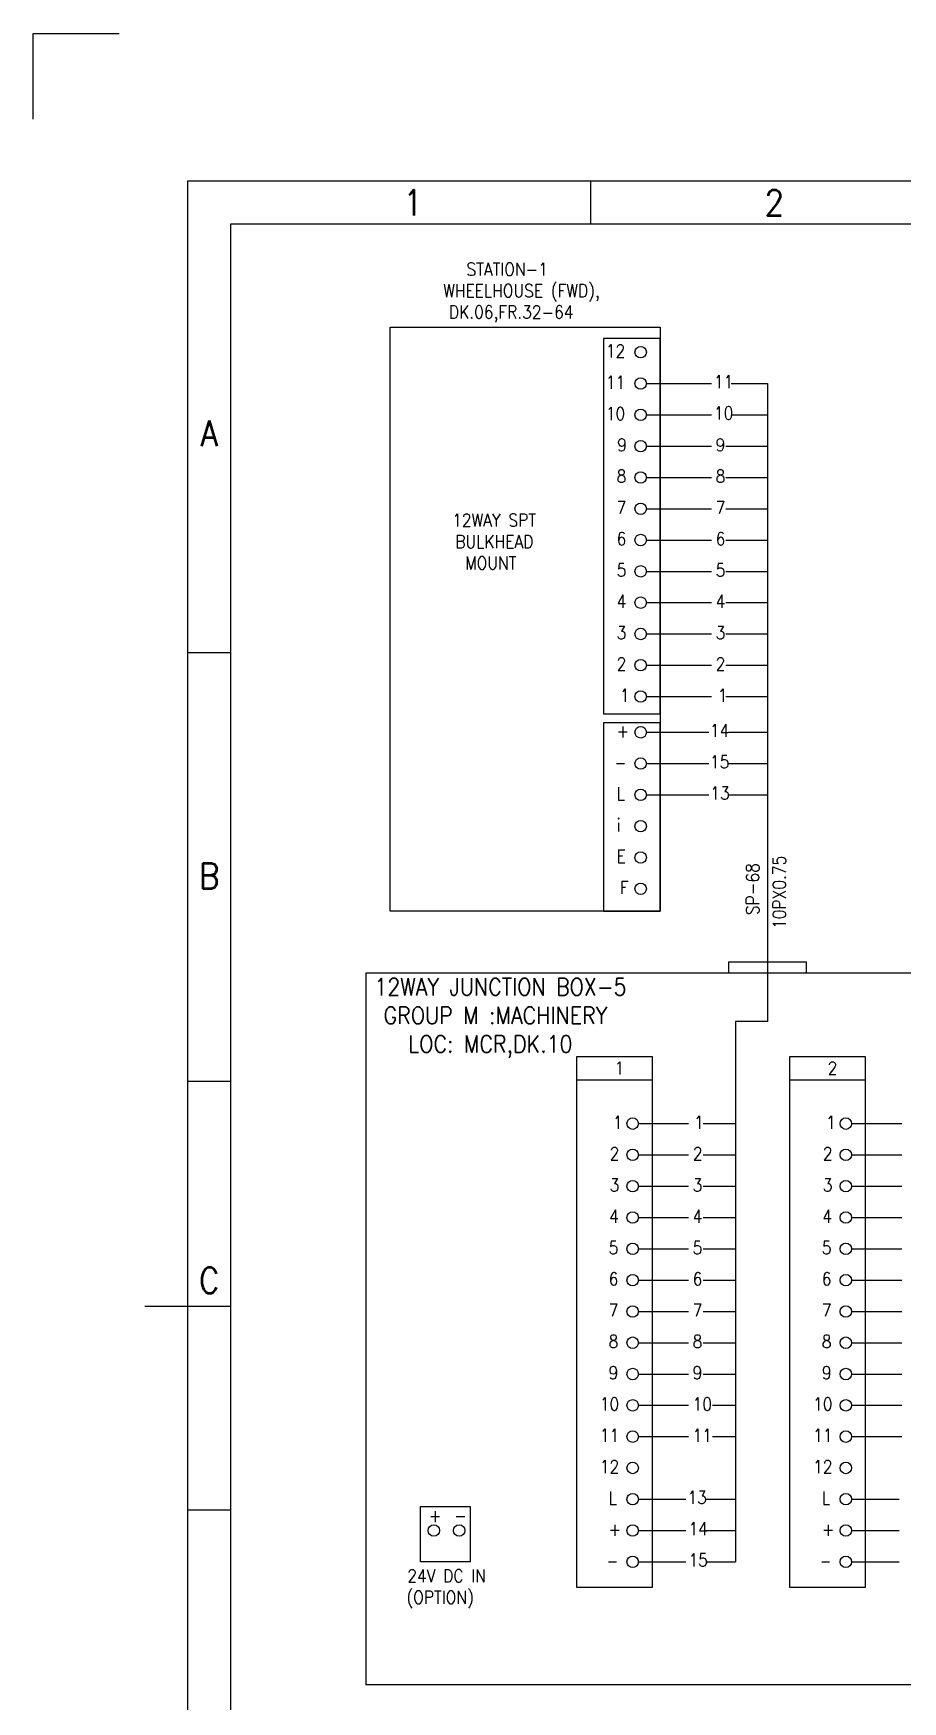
# Model space of a CAD drawing. Header units: inches. Extents: x 36 to 5114, y 9 to 306.
# Drawn here: x 2365.2 to 2466.7, y 111.5 to 306.1 of the extents above; entities that cross this region are included whole.
import ezdxf
from ezdxf.enums import TextEntityAlignment as Align

# ---------------------------------------------------------------- set-up
doc = ezdxf.new("R2010")
doc.units = ezdxf.units.IN
doc.header["$MEASUREMENT"] = 0
doc.layers.get('DEFPOINTS').update_dxf_attribs({"color": 251})
doc.layers.add('Border', color=6, linetype='Continuous')
doc.layers.add('TITLE', color=7, linetype='Continuous')
doc.layers.add('CON-050', color=3, linetype='Continuous', lineweight=50)
doc.styles.add('ROMANS', font='simplex.shx', dxfattribs={"width": 0.88})

# ---------------------------------------------------------------- blocks, each defined once
blk = doc.blocks.new('A3_BORDER')
at = {"linetype": 'Continuous'}
for p, q in [((5, 209.65), (0, 209.65)), ((5, 159.65), (0, 159.65)), ((5, 109.65), (0, 109.65))]:
    blk.add_line(p, q, dxfattribs=at)
at = {"color": 5, "linetype": 'Continuous'}
blk.add_line((5, 133.4), (-5, 133.4), dxfattribs=at)
at = {"layer": 'Border', "color": 7}
blk.add_lwpolyline([(0, 2.15), (384, 2.15), (384, 264.65), (0, 264.65)], close=True, dxfattribs=at)
at = {"layer": 'Border', "color": 6}
blk.add_lwpolyline([(5, 7.15), (379, 7.15), (379, 259.65), (5, 259.65)], close=True, dxfattribs=at)
at = {"layer": 'DEFPOINTS', "color": 5}
blk.add_lwpolyline([(-18, 271.9), (-18, 281.9), (-8, 281.9)], dxfattribs=at)
at = {"layer": 'TITLE', "color": 7}
blk.add_line((47, 264.65), (47, 259.75), dxfattribs=at)
at = {"layer": 'TITLE', "color": 7, "style": 'ROMANS', "width": 0.88}
for s, p in [('1', (25.15, 260.65)), ('2', (67.3, 260.65))]:
    blk.add_text(s, height=3, dxfattribs=at).set_placement(p)
for s, p in [('A', (2.52, 235.26)), ('B', (2.52, 183.63)), ('C', (2.52, 136.45))]:
    blk.add_text(s, height=3, dxfattribs=at).set_placement(p, align=Align.MIDDLE_CENTER)

msp = doc.modelspace()

# ---------------------------------------------------------------- linework, layer by layer
for p, q in [((2404.04, 196.5), (2404.04, 113.46)), ((2447.17, 190.83), (2447.17, 127.82)), ((2428.63, 184.05), (2437.42, 184.05)), ((2453.5, 184.05), (2462.29, 184.05))]:
    msp.add_line(p, q)
for points in [[(2406.88, 271.82), (2438.35, 271.82), (2438.35, 203.71), (2406.88, 203.71)], [(2438.35, 270.49), (2431.74, 270.49), (2431.74, 226.73), (2438.35, 226.73)], [(2438.35, 225.66), (2431.74, 225.66), (2431.74, 203.71), (2438.35, 203.71)], [(2428.63, 186.74), (2437.42, 186.74), (2437.42, 124.81), (2428.63, 124.81)], [(2453.5, 186.74), (2462.29, 186.74), (2462.29, 124.81), (2453.5, 124.81)], [(2410.41, 134.27), (2416.21, 134.27), (2416.21, 127.82), (2410.41, 127.82)]]:
    msp.add_lwpolyline(points, close=True)
for points in [[(2450.88, 265.25), (2450.88, 190.83), (2447.17, 190.83)], [(2455.43, 196.5), (2455.43, 197.77), (2446.33, 197.77), (2446.33, 196.5)], [(2404.04, 196.5), (2744.49, 196.5)], [(2744.15, 113.46), (2404.04, 113.46)]]:
    msp.add_lwpolyline(points)
for centre in [(2436.09, 268.9), (2436.09, 265.25), (2436.09, 261.6), (2436.09, 257.94), (2436.09, 254.29), (2436.09, 250.64), (2436.09, 246.99), (2436.09, 243.34), (2436.09, 239.69), (2436.09, 236.04), (2436.09, 232.39), (2436.09, 228.74), (2436.09, 224.57), (2436.09, 220.92), (2436.09, 217.27), (2436.09, 213.62), (2436.09, 209.97), (2436.09, 206.32), (2435.16, 178.93), (2460.03, 178.93), (2435.16, 175.28), (2460.03, 175.28), (2435.16, 171.63), (2460.03, 171.63), (2435.16, 167.98), (2460.03, 167.98), (2435.16, 164.32), (2460.03, 164.32), (2435.16, 160.67), (2460.03, 160.67), (2435.16, 157.02), (2460.03, 157.02), (2435.16, 153.37), (2460.03, 153.37), (2435.16, 149.72), (2460.03, 149.72), (2435.16, 146.07), (2460.03, 146.07), (2435.16, 142.42), (2460.03, 142.42), (2435.16, 138.77), (2460.03, 138.77), (2435.16, 135.12), (2460.03, 135.12), (2411.97, 131.47), (2414.91, 131.47), (2435.16, 131.47), (2460.03, 131.47), (2435.16, 127.82), (2460.03, 127.82)]:
    msp.add_circle(centre, 0.671)
at = {"layer": 'CON-050', "color": 0, "lineweight": 25, "ltscale": 0.1}
for p, q in [((2436.76, 265.25), (2444.34, 265.25)), ((2446.65, 265.25), (2450.88, 265.25)), ((2436.76, 261.6), (2444.34, 261.6)), ((2446.65, 261.6), (2450.88, 261.6)), ((2436.76, 257.94), (2444.34, 257.94)), ((2446.04, 257.94), (2450.88, 257.94)), ((2436.76, 254.29), (2444.34, 254.29)), ((2446.04, 254.29), (2450.88, 254.29)), ((2436.76, 250.64), (2444.34, 250.64)), ((2446.04, 250.64), (2450.88, 250.64)), ((2436.76, 246.99), (2444.34, 246.99)), ((2446.04, 246.99), (2450.88, 246.99)), ((2436.76, 243.34), (2444.34, 243.34)), ((2446.04, 243.34), (2450.88, 243.34)), ((2436.76, 239.69), (2444.34, 239.69)), ((2446.04, 239.69), (2450.88, 239.69)), ((2436.76, 236.04), (2444.34, 236.04)), ((2446.04, 236.04), (2450.88, 236.04)), ((2436.76, 232.39), (2444.34, 232.39)), ((2446.04, 232.39), (2450.88, 232.39)), ((2436.76, 228.74), (2444.34, 228.74)), ((2446.04, 228.74), (2450.88, 228.74)), ((2436.76, 224.57), (2444.03, 224.57)), ((2446.34, 224.57), (2450.88, 224.57)), ((2436.76, 220.92), (2444.03, 220.92)), ((2446.34, 220.92), (2450.88, 220.92)), ((2436.76, 217.27), (2444.03, 217.27)), ((2446.34, 217.27), (2450.88, 217.27)), ((2435.83, 178.93), (2441.67, 178.93)), ((2443.37, 178.93), (2447.17, 178.93)), ((2460.7, 178.93), (2466.54, 178.93)), ((2435.83, 175.28), (2441.67, 175.28)), ((2443.37, 175.28), (2447.17, 175.28)), ((2460.7, 175.28), (2466.54, 175.28)), ((2435.83, 171.63), (2441.67, 171.63)), ((2443.37, 171.63), (2447.17, 171.63)), ((2460.7, 171.63), (2466.54, 171.63)), ((2435.83, 167.98), (2441.67, 167.98)), ((2443.37, 167.98), (2447.17, 167.98)), ((2460.7, 167.98), (2466.54, 167.98)), ((2435.83, 164.32), (2441.67, 164.32)), ((2443.37, 164.32), (2447.17, 164.32)), ((2460.7, 164.32), (2466.54, 164.32)), ((2435.83, 160.67), (2441.67, 160.67)), ((2443.37, 160.67), (2447.17, 160.67)), ((2460.7, 160.67), (2466.54, 160.67)), ((2435.83, 157.02), (2441.67, 157.02)), ((2443.37, 157.02), (2447.17, 157.02)), ((2460.7, 157.02), (2466.54, 157.02)), ((2435.83, 153.37), (2441.67, 153.37)), ((2443.37, 153.37), (2447.17, 153.37)), ((2460.7, 153.37), (2466.54, 153.37)), ((2435.83, 149.72), (2441.67, 149.72)), ((2443.37, 149.72), (2447.17, 149.72)), ((2460.7, 149.72), (2466.54, 149.72)), ((2435.83, 146.07), (2441.67, 146.07)), ((2444.45, 146.07), (2447.17, 146.07)), ((2460.7, 146.07), (2466.54, 146.07)), ((2435.83, 142.42), (2441.67, 142.42)), ((2444.45, 142.42), (2447.17, 142.42)), ((2460.7, 142.42), (2466.54, 142.42)), ((2435.83, 135.12), (2441.37, 135.12)), ((2443.68, 135.12), (2447.17, 135.12)), ((2460.7, 135.12), (2466.24, 135.12)), ((2435.83, 131.47), (2441.37, 131.47)), ((2443.68, 131.47), (2447.17, 131.47)), ((2460.7, 131.47), (2466.24, 131.47)), ((2435.83, 127.82), (2441.37, 127.82)), ((2443.68, 127.82), (2447.17, 127.82)), ((2460.7, 127.82), (2466.24, 127.82))]:
    msp.add_line(p, q, dxfattribs=at)

# ---------------------------------------------------------------- block references
at = {"linetype": 'Continuous'}
msp.add_blockref('A3_BORDER', (2383.24, 24.19), dxfattribs=at)

# ---------------------------------------------------------------- texts
at = {"layer": 'CON-050', "color": 0, "lineweight": 25, "attachment_point": 1, "style": 'ROMANS'}
for s, width, insert, char_height in [('{\\Fromans|c0;\\W3.525; \\W0.88;STATION-1\\P WHEELHOUSE (FWD),\\P{\\W1.53452; }DK.06,FR.32-64}', 20.3807, (2412.14, 279.33), 1.5), ('{\\Fromans|c0;12}', 2.3407, (2432.02, 269.79), 1.5), ('{\\Fromans|c0;11}', 2.3407, (2432.02, 266.14), 1.5), ('{\\Fromans|c0;11}', 1.9636, (2444.64, 266.21), 1.5), ('{\\Fromans|c0;10}', 2.3407, (2432.02, 262.49), 1.5), ('{\\Fromans|c0;10}', 2.3407, (2444.64, 262.56), 1.5), ('{\\Fromans|c0;9}', 1.0207, (2433.34, 258.84), 1.5), ('{\\Fromans|c0;9}', 1.0836, (2444.84, 258.84), 1.5), ('{\\Fromans|c0;8}', 1.0836, (2433.28, 255.19), 1.5), ('{\\Fromans|c0;8}', 1.0836, (2444.84, 255.19), 1.5), ('{\\Fromans|c0;7}', 1.0836, (2433.28, 251.54), 1.5), ('{\\Fromans|c0;7}', 1.0836, (2444.84, 251.54), 1.5), ('{\\Fromans|c0;\\W1.3686; \\W0.88;12WAY SPT\\P{\\W1.72476; }BULKHEAD \\P{\\W2.83523; }MOUNT}', 14.8543, (2412.69, 250.06), 1.5), ('{\\Fromans|c0;6}', 1.0836, (2433.28, 247.89), 1.5), ('{\\Fromans|c0;6}', 1.0836, (2444.84, 247.89), 1.5), ('{\\Fromans|c0;5}', 1.0836, (2433.28, 244.24), 1.5), ('{\\Fromans|c0;5}', 1.0836, (2444.84, 244.24), 1.5), ('{\\Fromans|c0;4}', 1.1464, (2433.29, 240.59), 1.5), ('{\\Fromans|c0;4}', 1.0836, (2444.84, 240.59), 1.5), ('{\\Fromans|c0;3}', 1.0836, (2433.28, 236.94), 1.5), ('{\\Fromans|c0;3}', 1.0836, (2444.84, 236.94), 1.5), ('{\\Fromans|c0;2}', 1.0836, (2433.28, 233.28), 1.5), ('{\\Fromans|c0;2}', 1.0836, (2444.84, 233.28), 1.5), ('{\\Fromans|c0;1}', 0.7064, (2433.66, 229.63), 1.5), ('{\\Fromans|c0;1}', 0.7064, (2445.08, 229.63), 1.5), ('{\\Fromans|c0;+}', 1.3979, (2433.28, 225.47), 1.5), ('{\\Fromans|c0;14}', 1.9636, (2444.16, 225.53), 1.5), ('{\\Fromans|c0;15}', 2.3407, (2444.17, 221.88), 1.5), ('{\\Fromans|c0; _}', 1.3979, (2433.28, 222.57), 1.5), ('{\\Fromans|c0;L}', 1.1464, (2433.29, 218.16), 1.5), ('{\\Fromans|c0;13}', 2.3407, (2444.21, 218.23), 1.5), ('{\\Fromans|c0;i}', 0.3293, (2433.28, 214.51), 1.5), ('{\\Fromans|c0;E}', 1.5, (2433.28, 210.86), 1.5), ('{\\Fromans|c0;F}', 0.7064, (2433.66, 207.21), 1.5), ('{\\Fromans|c0;\\W0.13071; \\W0.88;12WAY JUNCTION BOX-5\\P{\\W0.947857; }GROUP M :MACHINERY\\P{\\W3.04309; }LOC: MCR,DK.10 }', 33.2924, (2404.81, 195.88), 2), ('{\\Fromans|c0;1}', 0.9419, (2433.03, 186.14), 1.5), ('{\\Fromans|c0;2}', 0.9419, (2457.9, 186.14), 1.5), ('{\\Fromans|c0;1}', 0.7064, (2432.85, 179.82), 1.5), ('{\\Fromans|c0;1}', 0.7064, (2442.32, 179.82), 1.5), ('{\\Fromans|c0;1}', 0.7064, (2457.72, 179.82), 1.5), ('{\\Fromans|c0;2}', 1.0836, (2432.47, 176.17), 1.5), ('{\\Fromans|c0;2}', 1.0836, (2442.17, 176.17), 1.5), ('{\\Fromans|c0;2}', 1.0836, (2457.34, 176.17), 1.5), ('{\\Fromans|c0;3}', 1.0836, (2432.47, 172.52), 1.5), ('{\\Fromans|c0;3}', 0.7064, (2442.15, 172.52), 1.5), ('{\\Fromans|c0;3}', 1.0836, (2457.34, 172.52), 1.5), ('{\\Fromans|c0;4}', 1.1464, (2432.41, 168.87), 1.5), ('{\\Fromans|c0;4}', 0.7064, (2442.15, 168.87), 1.5), ('{\\Fromans|c0;4}', 1.1464, (2457.28, 168.87), 1.5), ('{\\Fromans|c0;5}', 1.0836, (2432.35, 165.22), 1.5), ('{\\Fromans|c0;5}', 0.7064, (2442.15, 165.22), 1.5), ('{\\Fromans|c0;5}', 1.0836, (2457.22, 165.22), 1.5), ('{\\Fromans|c0;6}', 1.0836, (2432.35, 161.57), 1.5), ('{\\Fromans|c0;6}', 0.7064, (2442.15, 161.57), 1.5), ('{\\Fromans|c0;6}', 1.0836, (2457.22, 161.57), 1.5), ('{\\Fromans|c0;7}', 1.0836, (2432.35, 157.92), 1.5), ('{\\Fromans|c0;7}', 0.7064, (2442.15, 157.92), 1.5), ('{\\Fromans|c0;7}', 1.0836, (2457.22, 157.92), 1.5), ('{\\Fromans|c0;8}', 1.0836, (2432.35, 154.27), 1.5), ('{\\Fromans|c0;8}', 0.7064, (2442.15, 154.27), 1.5), ('{\\Fromans|c0;8}', 1.0836, (2457.22, 154.27), 1.5), ('{\\Fromans|c0;9}', 1.0207, (2432.36, 150.62), 1.5), ('{\\Fromans|c0;9}', 0.7064, (2442.15, 150.62), 1.5), ('{\\Fromans|c0;9}', 1.0207, (2457.23, 150.62), 1.5), ('{\\Fromans|c0;10}', 2.0547, (2431.32, 146.97), 1.5), ('{\\Fromans|c0;10}', 0.7064, (2442.15, 146.97), 1.5), ('{\\Fromans|c0;10}', 2.0547, (2456.2, 146.97), 1.5), ('{\\Fromans|c0;11}', 1.9636, (2431.32, 143.32), 1.5), ('{\\Fromans|c0;11}', 1.5, (2442.15, 143.32), 1.5), ('{\\Fromans|c0;11}', 1.9636, (2456.2, 143.32), 1.5), ('{\\Fromans|c0;12}', 2.0547, (2431.32, 139.66), 1.5), ('{\\Fromans|c0;12}', 2.0547, (2456.2, 139.66), 1.5), ('{\\Fromans|c0;L}', 1.0207, (2432.35, 136.01), 1.5), ('{\\Fromans|c0;13}', 2.3407, (2441.55, 136.08), 1.5), ('{\\Fromans|c0;L}', 1.0207, (2457.22, 136.01), 1.5), ('{\\Fromans|c0;+}', 1.3979, (2411.39, 133.95), 1.5), ('{\\Fromans|c0;-}', 1.3979, (2414.33, 133.95), 1.5), ('{\\Fromans|c0;14}', 1.9636, (2441.67, 132.43), 1.5), ('{\\Fromans|c0;+}', 1.3979, (2432.35, 132.36), 1.5), ('{\\Fromans|c0;+}', 1.3979, (2457.22, 132.36), 1.5), ('{\\Fromans|c0;15}', 2.3407, (2441.67, 128.78), 1.5), ('{\\Fromans|c0; 24V DC IN\\P{\\W0.780238; }(OPTION)}', 10.575, (2407.96, 126.93), 1.5), ('{\\Fromans|c0; _}', 1.3979, (2432.35, 129.47), 1.5), ('{\\Fromans|c0; _}', 1.3979, (2457.22, 129.47), 1.5)]:
    msp.add_mtext_dynamic_manual_height_columns(s, width=width, gutter_width=437.5, heights=[0], dxfattribs=dict(at, insert=insert, char_height=char_height))
at = {"layer": 'CON-050', "color": 0, "lineweight": 25, "char_height": 1.5, "attachment_point": 1, "rotation": 90, "style": 'ROMANS'}
for s, width, insert in [('SP-68', 6.3636, (2448.41, 203.26)), ('10PX0.75', 8.8779, (2451.51, 201.63))]:
    msp.add_mtext_dynamic_manual_height_columns(s, width=width, gutter_width=437.5, heights=[0], dxfattribs=dict(at, insert=insert))

doc.saveas('drawing.dxf')
